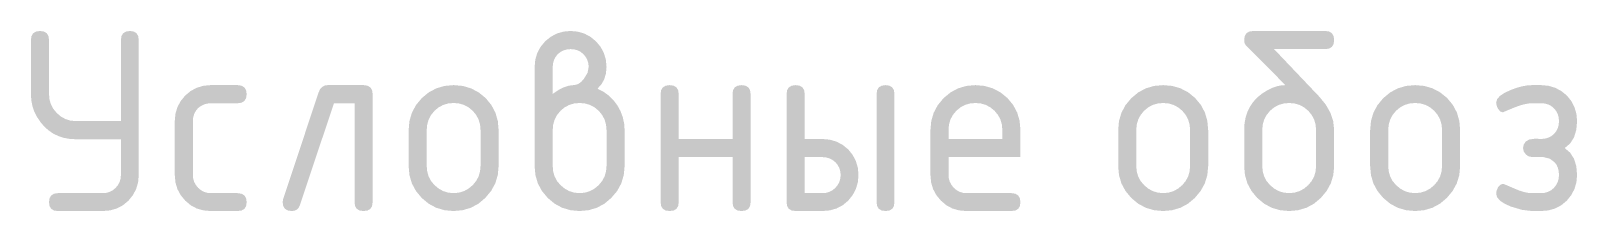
# Model space of a CAD drawing. Header units: millimetres. Extents: x 0 to 1189, y 0 to 841.
# Drawn here: x 1026.69 to 1070.09, y 781.95 to 787 of the extents above; entities that cross this region are included whole.
import ezdxf

# ---------------------------------------------------------------- set-up
doc = ezdxf.new("R2010")
doc.units = ezdxf.units.MM

msp = doc.modelspace()

# ---------------------------------------------------------------- hatches: boundary and pattern name
h = msp.add_hatch(color=7)
h.dxf.hatch_style = 2
h.paths.add_polyline_path([(1029.21716, 783.96417), (1027.954325, 783.96417), (1027.779777, 783.974078), (1027.615862, 784.003745), (1027.462669, 784.053089), (1027.32029, 784.122024), (1027.188814, 784.210467), (1027.068333, 784.318334), (1026.958936, 784.445541), (1026.860714, 784.592004), (1026.786602, 784.738972), (1026.733728, 784.893794), (1026.702042, 785.056472), (1026.691491, 785.227004), (1026.691491, 786.743948), (1026.707321, 786.855044), (1026.754881, 786.934462), (1026.834273, 786.982151), (1026.945601, 786.998059), (1027.056611, 786.982151), (1027.13584, 786.934462), (1027.183339, 786.855044), (1027.19916, 786.743948), (1027.19916, 785.23417), (1027.212502, 785.081922), (1027.252973, 784.942232), (1027.321246, 784.814428), (1027.417993, 784.697837), (1027.534583, 784.600057), (1027.662388, 784.52951), (1027.802078, 784.486765), (1027.954325, 784.47239), (1029.21716, 784.47239), (1029.21716, 786.743948), (1029.233067, 786.855044), (1029.280756, 786.934462), (1029.360174, 786.982151), (1029.47127, 786.998059), (1029.578223, 786.982151), (1029.655513, 786.934462), (1029.702418, 786.855044), (1029.718214, 786.743948), (1029.718214, 782.96206), (1029.699817, 782.758352), (1029.64504, 782.57056), (1029.554503, 782.398684), (1029.428826, 782.242725), (1029.272867, 782.114024), (1029.100991, 782.023823), (1028.913199, 781.970726), (1028.70949, 781.953336), (1027.446105, 781.953336), (1027.339152, 781.968125), (1027.261861, 782.01335), (1027.214956, 782.090305), (1027.19916, 782.200281), (1027.214956, 782.311377), (1027.261861, 782.390795), (1027.339152, 782.438483), (1027.446105, 782.454391), (1028.70949, 782.454391), (1028.811301, 782.463607), (1028.905103, 782.491323), (1028.990946, 782.537642), (1029.068883, 782.602668), (1029.133909, 782.680605), (1029.180228, 782.766448), (1029.207944, 782.860249), (1029.21716, 782.96206)])
h = msp.add_hatch(color=7)
h.paths.add_polyline_path([(1041.336204, 785.23417), (1041.492249, 785.341123), (1041.642404, 785.418414), (1041.785944, 785.465318), (1041.922146, 785.481114), (1042.000074, 785.492785), (1042.074694, 785.526934), (1042.145388, 785.582271), (1042.211534, 785.657503), (1042.312819, 785.823419), (1042.345479, 785.989335), (1042.336186, 786.091146), (1042.308341, 786.184947), (1042.261996, 786.27079), (1042.197202, 786.348727), (1042.119179, 786.412634), (1042.033147, 786.45649), (1041.939156, 786.481742), (1041.837258, 786.489838), (1041.735439, 786.480735), (1041.641577, 786.453803), (1041.55557, 786.409611), (1041.477315, 786.348727), (1041.416664, 786.27079), (1041.372446, 786.184947), (1041.345385, 786.091146), (1041.336204, 785.989335)])
h.paths.add_polyline_path([(1042.592423, 785.382447), (1042.757788, 785.297809), (1042.905376, 785.191933), (1043.035807, 785.064869), (1043.149702, 784.91667), (1043.238163, 784.754096), (1043.302182, 784.584287), (1043.341086, 784.407864), (1043.354203, 784.225446), (1043.354203, 783.209005), (1043.330535, 782.958081), (1043.259945, 782.725038), (1043.143053, 782.511838), (1042.980479, 782.320446), (1042.789001, 782.158905), (1042.575611, 782.044287), (1042.342378, 781.975971), (1042.091369, 781.953336), (1041.837224, 781.975971), (1041.603543, 782.044287), (1041.389706, 782.158905), (1041.195093, 782.320446), (1041.033638, 782.514861), (1040.919209, 782.727725), (1040.851083, 782.959089), (1040.828534, 783.209005), (1040.828534, 785.989335), (1040.847035, 786.193043), (1040.902535, 786.380835), (1040.995036, 786.552711), (1041.124537, 786.708671), (1041.279696, 786.834348), (1041.449272, 786.924885), (1041.634661, 786.979662), (1041.837258, 786.998059), (1042.040976, 786.97955), (1042.228828, 786.923989), (1042.400867, 786.831325), (1042.557146, 786.701505), (1042.68259, 786.549688), (1042.773153, 786.37994), (1042.828059, 786.192931), (1042.846534, 785.989335), (1042.830626, 785.808157), (1042.782937, 785.646203), (1042.703519, 785.504093)])
h.paths.add_polyline_path([(1042.846534, 783.216171), (1042.846534, 784.225446), (1042.833192, 784.374662), (1042.792721, 784.514627), (1042.724448, 784.643947), (1042.627701, 784.761227), (1042.51111, 784.857974), (1042.383306, 784.926247), (1042.243616, 784.966718), (1042.091369, 784.98006), (1041.939121, 784.966718), (1041.799431, 784.926247), (1041.671627, 784.857974), (1041.555036, 784.761227), (1041.458289, 784.643947), (1041.390016, 784.514627), (1041.349545, 784.374662), (1041.336204, 784.225446), (1041.336204, 783.216171), (1041.349545, 783.062916), (1041.390016, 782.921546), (1041.458289, 782.793406), (1041.555036, 782.679838), (1041.671627, 782.58229), (1041.799431, 782.511718), (1041.939121, 782.468843), (1042.091369, 782.454391), (1042.243616, 782.468843), (1042.383306, 782.511718), (1042.51111, 782.58229), (1042.627701, 782.679838), (1042.724448, 782.796429), (1042.792721, 782.924233), (1042.833192, 783.063923)])
h = msp.add_hatch(color=7)
h.paths.add_polyline_path([(1063.268811, 784.21828), (1063.268811, 783.209005), (1063.245143, 782.959089), (1063.174553, 782.727725), (1063.057661, 782.514861), (1062.895087, 782.320446), (1062.703609, 782.158905), (1062.490219, 782.044287), (1062.256986, 781.975971), (1062.005977, 781.953336), (1061.751832, 781.975971), (1061.518151, 782.044287), (1061.304314, 782.158905), (1061.109701, 782.320446), (1060.948246, 782.514861), (1060.833817, 782.727725), (1060.765691, 782.959089), (1060.743143, 783.209005), (1060.743143, 784.225446), (1060.753399, 784.407202), (1060.784165, 784.577026), (1060.835433, 784.734824), (1060.907198, 784.880496), (1060.999452, 785.013947), (1061.11219, 785.13508), (1061.245404, 785.243798), (1061.399089, 785.340003), (1061.529933, 785.403677), (1061.657471, 785.447559), (1061.781081, 785.472941), (1061.900143, 785.481114), (1060.792201, 786.595672), (1060.754442, 786.6541), (1060.743143, 786.743948), (1060.758973, 786.855044), (1060.806532, 786.934462), (1060.885924, 786.982151), (1060.997253, 786.998059), (1063.021866, 786.998059), (1063.129052, 786.982151), (1063.206317, 786.934462), (1063.253093, 786.855044), (1063.268811, 786.743948), (1063.253093, 786.632853), (1063.206317, 786.553435), (1063.129052, 786.505746), (1063.021866, 786.489838), (1061.582643, 786.489838), (1062.852643, 785.156448), (1063.033709, 784.935368), (1063.163873, 784.705761), (1063.242465, 784.466956)])
h.paths.add_polyline_path([(1062.761142, 783.216171), (1062.761142, 784.225446), (1062.747801, 784.374662), (1062.707329, 784.514627), (1062.639056, 784.643947), (1062.542309, 784.761227), (1062.425719, 784.857974), (1062.297914, 784.926247), (1062.158224, 784.966718), (1062.005977, 784.98006), (1061.853729, 784.966718), (1061.714039, 784.926247), (1061.586235, 784.857974), (1061.469644, 784.761227), (1061.372897, 784.643947), (1061.304624, 784.514627), (1061.264153, 784.374662), (1061.250812, 784.225446), (1061.250812, 783.216171), (1061.264153, 783.062916), (1061.304624, 782.921546), (1061.372897, 782.793406), (1061.469644, 782.679838), (1061.586235, 782.58229), (1061.714039, 782.511718), (1061.853729, 782.468843), (1062.005977, 782.454391), (1062.158224, 782.468843), (1062.297914, 782.511718), (1062.425719, 782.58229), (1062.542309, 782.679838), (1062.639056, 782.796429), (1062.707329, 782.924233), (1062.747801, 783.063923)])
h = msp.add_hatch(color=7)
h.dxf.hatch_style = 2
h.paths.add_polyline_path([(1031.236364, 784.47239), (1031.236364, 782.96206), (1031.245658, 782.861257), (1031.273503, 782.769135), (1031.319848, 782.683628), (1031.384641, 782.602668), (1031.462552, 782.537642), (1031.547801, 782.491323), (1031.639665, 782.463607), (1031.737419, 782.454391), (1032.492584, 782.454391), (1032.60368, 782.438483), (1032.683098, 782.390795), (1032.730787, 782.311377), (1032.746694, 782.200281), (1032.730787, 782.090305), (1032.683098, 782.01335), (1032.60368, 781.968125), (1032.492584, 781.953336), (1031.737419, 781.953336), (1031.533814, 781.970726), (1031.346745, 782.023823), (1031.176833, 782.114024), (1031.024698, 782.242725), (1030.895197, 782.397754), (1030.802696, 782.568079), (1030.747195, 782.755561), (1030.728695, 782.96206), (1030.728695, 784.47239), (1030.747195, 784.676099), (1030.802696, 784.863891), (1030.895197, 785.035767), (1031.024698, 785.191726), (1031.176833, 785.317403), (1031.346745, 785.40794), (1031.533814, 785.462717), (1031.737419, 785.481114), (1032.492584, 785.481114), (1032.60368, 785.465207), (1032.683098, 785.417518), (1032.730787, 785.3381), (1032.746694, 785.227004), (1032.730787, 785.115908), (1032.683098, 785.03649), (1032.60368, 784.988802), (1032.492584, 784.972894), (1031.737419, 784.972894), (1031.635599, 784.96379), (1031.541738, 784.936858), (1031.455731, 784.892666), (1031.377476, 784.831783), (1031.316825, 784.753846), (1031.272607, 784.668003), (1031.245546, 784.574201)])
h = msp.add_hatch(color=7)
h.dxf.hatch_style = 2
h.paths.add_polyline_path([(1035.019318, 785.481114), (1036.028042, 785.481114), (1036.13937, 785.465318), (1036.218762, 785.418414), (1036.266322, 785.341123), (1036.282152, 785.23417), (1036.282152, 782.200281), (1036.266322, 782.090305), (1036.218762, 782.01335), (1036.13937, 781.968125), (1036.028042, 781.953336), (1035.917032, 781.968125), (1035.837803, 782.01335), (1035.790304, 782.090305), (1035.774483, 782.200281), (1035.774483, 784.972894), (1035.195706, 784.972894), (1034.243206, 782.12256), (1034.208799, 782.048447), (1034.158526, 781.995573), (1034.09244, 781.963887), (1034.010594, 781.953336), (1033.899265, 781.969244), (1033.819873, 782.016933), (1033.772314, 782.096351), (1033.756483, 782.207447), (1033.770264, 782.285168), (1034.765207, 785.276613), (1034.808943, 785.368098), (1034.865804, 785.43178), (1034.935895, 785.469005)])
h = msp.add_hatch(color=7)
h.paths.add_polyline_path([(1037.292509, 783.209005), (1037.292509, 784.21828), (1037.315057, 784.472339), (1037.383184, 784.70583), (1037.497613, 784.919478), (1037.659067, 785.114005), (1037.853681, 785.275545), (1038.067518, 785.390164), (1038.301198, 785.45848), (1038.555343, 785.481114), (1038.809488, 785.458592), (1039.043169, 785.391059), (1039.257006, 785.278568), (1039.451619, 785.121171), (1039.613074, 784.926531), (1039.727502, 784.7121), (1039.795629, 784.476481), (1039.818177, 784.21828), (1039.818177, 783.209005), (1039.79451, 782.959089), (1039.72392, 782.727725), (1039.607027, 782.514861), (1039.444453, 782.320446), (1039.252975, 782.158905), (1039.039586, 782.044287), (1038.806353, 781.975971), (1038.555343, 781.953336), (1038.301198, 781.975971), (1038.067518, 782.044287), (1037.853681, 782.158905), (1037.659067, 782.320446), (1037.497613, 782.514861), (1037.383184, 782.727725), (1037.315057, 782.959089)])
h.paths.add_polyline_path([(1039.310508, 783.216171), (1039.310508, 784.225446), (1039.297167, 784.374662), (1039.256696, 784.514627), (1039.188422, 784.643947), (1039.091676, 784.761227), (1038.975085, 784.857974), (1038.847281, 784.926247), (1038.707591, 784.966718), (1038.555343, 784.98006), (1038.403096, 784.966718), (1038.263406, 784.926247), (1038.135601, 784.857974), (1038.019011, 784.761227), (1037.922264, 784.643947), (1037.853991, 784.514627), (1037.813519, 784.374662), (1037.800178, 784.225446), (1037.800178, 783.216171), (1037.813519, 783.062916), (1037.853991, 782.921546), (1037.922264, 782.793406), (1038.019011, 782.679838), (1038.135601, 782.58229), (1038.263406, 782.511718), (1038.403096, 782.468843), (1038.555343, 782.454391), (1038.707591, 782.468843), (1038.847281, 782.511718), (1038.975085, 782.58229), (1039.091676, 782.679838), (1039.188422, 782.796429), (1039.256696, 782.924233), (1039.297167, 783.063923)])
h = msp.add_hatch(color=7)
h.dxf.hatch_style = 2
h.paths.add_polyline_path([(1044.872229, 783.463115), (1044.872229, 782.200281), (1044.856408, 782.090305), (1044.808908, 782.01335), (1044.72968, 781.968125), (1044.61867, 781.953336), (1044.507342, 781.968125), (1044.42795, 782.01335), (1044.38039, 782.090305), (1044.36456, 782.200281), (1044.36456, 785.23417), (1044.38039, 785.341123), (1044.42795, 785.418414), (1044.507342, 785.465318), (1044.61867, 785.481114), (1044.72968, 785.465318), (1044.808908, 785.418414), (1044.856408, 785.341123), (1044.872229, 785.23417), (1044.872229, 783.971336), (1046.382559, 783.971336), (1046.382559, 785.23417), (1046.398381, 785.341123), (1046.44588, 785.418414), (1046.525109, 785.465318), (1046.636118, 785.481114), (1046.747446, 785.465318), (1046.826839, 785.418414), (1046.874398, 785.341123), (1046.890228, 785.23417), (1046.890228, 782.200281), (1046.874398, 782.090305), (1046.826839, 782.01335), (1046.747446, 781.968125), (1046.636118, 781.953336), (1046.525109, 781.968125), (1046.44588, 782.01335), (1046.398381, 782.090305), (1046.382559, 782.200281), (1046.382559, 783.463115)])
h = msp.add_hatch(color=7)
h.paths.add_polyline_path([(1049.918585, 782.96206), (1049.90011, 782.758352), (1049.845204, 782.57056), (1049.754641, 782.398684), (1049.629197, 782.242725), (1049.472919, 782.114024), (1049.300879, 782.023823), (1049.113027, 781.970726), (1048.90931, 781.953336), (1048.154696, 781.953336), (1048.043368, 781.968125), (1047.963975, 782.01335), (1047.916416, 782.090305), (1047.900586, 782.200281), (1047.900586, 785.23417), (1047.916416, 785.341123), (1047.963975, 785.418414), (1048.043368, 785.465318), (1048.154696, 785.481114), (1048.265705, 785.465318), (1048.344934, 785.418414), (1048.392433, 785.341123), (1048.408255, 785.23417), (1048.408255, 783.971336), (1048.90931, 783.971336), (1049.113027, 783.952939), (1049.300879, 783.898162), (1049.472919, 783.807625), (1049.629197, 783.681948), (1049.754641, 783.525902), (1049.845204, 783.353837), (1049.90011, 783.165855)])
h.paths.add_polyline_path([(1049.41753, 782.96206), (1049.408237, 783.063958), (1049.380392, 783.157949), (1049.334047, 783.243981), (1049.269253, 783.322004), (1049.19123, 783.382887), (1049.105198, 783.427079), (1049.011207, 783.454011), (1048.90931, 783.463115), (1048.408255, 783.463115), (1048.408255, 782.454391), (1048.90931, 782.454391), (1049.011207, 782.463607), (1049.105198, 782.491323), (1049.19123, 782.537642), (1049.269253, 782.602668), (1049.334047, 782.680605), (1049.380392, 782.766448), (1049.408237, 782.860249)])
h.paths.add_polyline_path([(1050.426254, 785.23417), (1050.442162, 785.341123), (1050.48985, 785.418414), (1050.569269, 785.465318), (1050.680364, 785.481114), (1050.787317, 785.465318), (1050.864608, 785.418414), (1050.911513, 785.341123), (1050.927309, 785.23417), (1050.927309, 782.200281), (1050.911513, 782.090305), (1050.864608, 782.01335), (1050.787317, 781.968125), (1050.680364, 781.953336), (1050.569269, 781.968125), (1050.48985, 782.01335), (1050.442162, 782.090305), (1050.426254, 782.200281)])
h = msp.add_hatch(color=7)
h.paths.add_polyline_path([(1053.200624, 784.98006), (1053.048376, 784.966718), (1052.908686, 784.926247), (1052.780882, 784.857974), (1052.664291, 784.761227), (1052.567544, 784.644955), (1052.499271, 784.517314), (1052.4588, 784.377685), (1052.445459, 784.225446), (1052.445459, 783.971336), (1053.955789, 783.971336), (1053.955789, 784.225446), (1053.942448, 784.377685), (1053.901976, 784.517314), (1053.833703, 784.644955), (1053.736956, 784.761227), (1053.620366, 784.857974), (1053.492561, 784.926247), (1053.352871, 784.966718)])
h.paths.add_polyline_path([(1052.445459, 783.463115), (1052.445459, 782.96206), (1052.454752, 782.861257), (1052.482597, 782.769135), (1052.528942, 782.683628), (1052.593736, 782.602668), (1052.671647, 782.537642), (1052.756895, 782.491323), (1052.848759, 782.463607), (1052.946514, 782.454391), (1054.209348, 782.454391), (1054.320676, 782.438483), (1054.400068, 782.390795), (1054.447628, 782.311377), (1054.463458, 782.200281), (1054.447628, 782.090305), (1054.400068, 782.01335), (1054.320676, 781.968125), (1054.209348, 781.953336), (1052.946514, 781.953336), (1052.742908, 781.970726), (1052.55584, 782.023823), (1052.385928, 782.114024), (1052.233792, 782.242725), (1052.104291, 782.397754), (1052.01179, 782.568079), (1051.95629, 782.755561), (1051.93779, 782.96206), (1051.93779, 784.21828), (1051.960338, 784.472339), (1052.028465, 784.70583), (1052.142893, 784.919478), (1052.304348, 785.114005), (1052.498961, 785.275545), (1052.712798, 785.390164), (1052.946479, 785.45848), (1053.200624, 785.481114), (1053.454768, 785.458592), (1053.688449, 785.391059), (1053.902286, 785.278568), (1054.0969, 785.121171), (1054.258354, 784.926643), (1054.372783, 784.712996), (1054.44091, 784.479504), (1054.463458, 784.225446), (1054.463458, 783.463115)])
h = msp.add_hatch(color=7)
h.paths.add_polyline_path([(1057.207117, 783.209005), (1057.207117, 784.21828), (1057.229665, 784.472339), (1057.297792, 784.70583), (1057.412221, 784.919478), (1057.573675, 785.114005), (1057.768289, 785.275545), (1057.982126, 785.390164), (1058.215806, 785.45848), (1058.469951, 785.481114), (1058.724096, 785.458592), (1058.957777, 785.391059), (1059.171614, 785.278568), (1059.366227, 785.121171), (1059.527682, 784.926531), (1059.64211, 784.7121), (1059.710237, 784.476481), (1059.732785, 784.21828), (1059.732785, 783.209005), (1059.709118, 782.959089), (1059.638528, 782.727725), (1059.521635, 782.514861), (1059.359061, 782.320446), (1059.167583, 782.158905), (1058.954194, 782.044287), (1058.720961, 781.975971), (1058.469951, 781.953336), (1058.215806, 781.975971), (1057.982126, 782.044287), (1057.768289, 782.158905), (1057.573675, 782.320446), (1057.412221, 782.514861), (1057.297792, 782.727725), (1057.229665, 782.959089)])
h.paths.add_polyline_path([(1059.225116, 783.216171), (1059.225116, 784.225446), (1059.211775, 784.374662), (1059.171304, 784.514627), (1059.103031, 784.643947), (1059.006284, 784.761227), (1058.889693, 784.857974), (1058.761889, 784.926247), (1058.622199, 784.966718), (1058.469951, 784.98006), (1058.317704, 784.966718), (1058.178014, 784.926247), (1058.050209, 784.857974), (1057.933619, 784.761227), (1057.836872, 784.643947), (1057.768599, 784.514627), (1057.728127, 784.374662), (1057.714786, 784.225446), (1057.714786, 783.216171), (1057.728127, 783.062916), (1057.768599, 782.921546), (1057.836872, 782.793406), (1057.933619, 782.679838), (1058.050209, 782.58229), (1058.178014, 782.511718), (1058.317704, 782.468843), (1058.469951, 782.454391), (1058.622199, 782.468843), (1058.761889, 782.511718), (1058.889693, 782.58229), (1059.006284, 782.679838), (1059.103031, 782.796429), (1059.171304, 782.924233), (1059.211775, 783.063923)])
h = msp.add_hatch(color=7)
h.paths.add_polyline_path([(1064.279168, 783.209005), (1064.279168, 784.21828), (1064.301716, 784.472339), (1064.369843, 784.70583), (1064.484272, 784.919478), (1064.645726, 785.114005), (1064.84034, 785.275545), (1065.054177, 785.390164), (1065.287858, 785.45848), (1065.542002, 785.481114), (1065.796147, 785.458592), (1066.029828, 785.391059), (1066.243665, 785.278568), (1066.438278, 785.121171), (1066.599733, 784.926531), (1066.714162, 784.7121), (1066.782288, 784.476481), (1066.804836, 784.21828), (1066.804836, 783.209005), (1066.781169, 782.959089), (1066.710579, 782.727725), (1066.593687, 782.514861), (1066.431113, 782.320446), (1066.239634, 782.158905), (1066.026245, 782.044287), (1065.793012, 781.975971), (1065.542002, 781.953336), (1065.287858, 781.975971), (1065.054177, 782.044287), (1064.84034, 782.158905), (1064.645726, 782.320446), (1064.484272, 782.514861), (1064.369843, 782.727725), (1064.301716, 782.959089)])
h.paths.add_polyline_path([(1066.297167, 783.216171), (1066.297167, 784.225446), (1066.283826, 784.374662), (1066.243355, 784.514627), (1066.175082, 784.643947), (1066.078335, 784.761227), (1065.961744, 784.857974), (1065.83394, 784.926247), (1065.69425, 784.966718), (1065.542002, 784.98006), (1065.389755, 784.966718), (1065.250065, 784.926247), (1065.12226, 784.857974), (1065.00567, 784.761227), (1064.908923, 784.643947), (1064.84065, 784.514627), (1064.800178, 784.374662), (1064.786837, 784.225446), (1064.786837, 783.216171), (1064.800178, 783.062916), (1064.84065, 782.921546), (1064.908923, 782.793406), (1065.00567, 782.679838), (1065.12226, 782.58229), (1065.250065, 782.511718), (1065.389755, 782.468843), (1065.542002, 782.454391), (1065.69425, 782.468843), (1065.83394, 782.511718), (1065.961744, 782.58229), (1066.078335, 782.679838), (1066.175082, 782.796429), (1066.243355, 782.924233), (1066.283826, 783.063923)])
h = msp.add_hatch(color=7)
h.dxf.hatch_style = 2
h.paths.add_polyline_path([(1069.579083, 782.96206), (1069.571021, 783.073061), (1069.546423, 783.172073), (1069.504668, 783.257856), (1069.445137, 783.32917), (1069.317944, 783.42012), (1069.148583, 783.463115), (1068.823918, 783.463115), (1068.719807, 783.488747), (1068.647529, 783.540836), (1068.590271, 783.621176), (1068.569807, 783.717225), (1068.590271, 783.819545), (1068.647529, 783.90078), (1068.74723, 783.958038), (1068.894473, 783.978501), (1068.928166, 783.978501), (1068.972194, 783.978501), (1069.057082, 783.971336), (1069.176161, 783.980551), (1069.280048, 784.008267), (1069.369466, 784.054586), (1069.445137, 784.119613), (1069.504668, 784.193493), (1069.546423, 784.277398), (1069.571021, 784.370605), (1069.579083, 784.47239), (1069.570909, 784.574201), (1069.545527, 784.668003), (1069.501645, 784.753846), (1069.437971, 784.831783), (1069.359949, 784.895689), (1069.273916, 784.939545), (1069.179925, 784.964798), (1069.078028, 784.972894), (1068.823918, 784.972894), (1068.712701, 784.965022), (1068.590271, 784.941337), (1068.455956, 784.901735), (1068.309083, 784.846114), (1068.174422, 784.790493), (1068.078054, 784.750892), (1068.021271, 784.727207), (1068.005363, 784.719335), (1067.93591, 784.741314), (1067.871418, 784.810836), (1067.830076, 784.901718), (1067.815194, 784.987225), (1067.84154, 785.085092), (1067.920131, 785.177739), (1068.050296, 785.265115), (1068.231361, 785.347169), (1068.395494, 785.4067), (1068.54893, 785.448455), (1068.691721, 785.473053), (1068.823918, 785.481114), (1069.078028, 785.481114), (1069.281745, 785.462717), (1069.469597, 785.40794), (1069.641637, 785.317403), (1069.797915, 785.191726), (1069.923273, 785.035767), (1070.013647, 784.863891), (1070.068364, 784.676099), (1070.086752, 784.47239), (1070.065539, 784.226419), (1070.001382, 784.01812), (1069.893508, 783.848165), (1069.74114, 783.717225), (1069.893508, 783.586286), (1070.001382, 783.416331), (1070.065539, 783.208032), (1070.086752, 782.96206), (1070.068364, 782.758352), (1070.013647, 782.57056), (1069.923273, 782.398684), (1069.797915, 782.242725), (1069.641637, 782.114024), (1069.469597, 782.023823), (1069.281745, 781.970726), (1069.078028, 781.953336), (1068.823918, 781.953336), (1068.54266, 781.9851), (1068.224195, 782.080116), (1068.044249, 782.162282), (1067.916548, 782.250442), (1067.84042, 782.345216), (1067.815194, 782.447225), (1067.830076, 782.532733), (1067.871418, 782.623614), (1067.936805, 782.690449), (1068.012529, 782.715116), (1068.03518, 782.707244), (1068.092868, 782.683559), (1068.186317, 782.643958), (1068.316248, 782.588336), (1068.458979, 782.528805), (1068.591167, 782.487051), (1068.712813, 782.462453), (1068.823918, 782.454391), (1069.078028, 782.454391), (1069.179925, 782.463607), (1069.273916, 782.491323), (1069.359949, 782.537642), (1069.437971, 782.602668), (1069.498622, 782.680605), (1069.54284, 782.766448), (1069.569901, 782.860249)])

doc.saveas('drawing.dxf')
